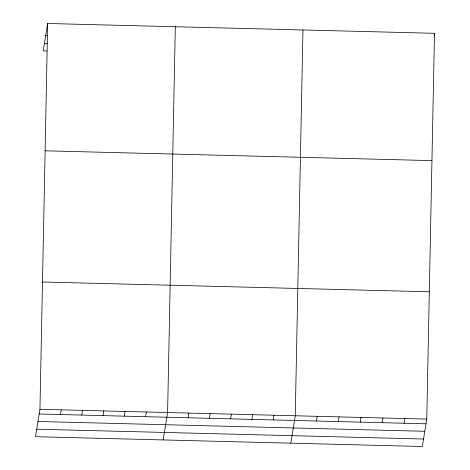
<?xml version="1.0" encoding="UTF-8"?>
<svg xmlns="http://www.w3.org/2000/svg" width="470" height="470" viewBox="0 0 470 470"><rect width="100%" height="100%" fill="white"/><g stroke="black" fill="none" stroke-linecap="round" stroke-linejoin="round"><path stroke-width="0.7" d="M39.944 409.299L47.664 23.5L434.491 33.3L426.772 419.099L422.336 446.5L35.508 436.701L39.944 409.299L426.772 419.099M175.316 26.731L167.602 412.537L163.161 439.932M302.968 29.968L295.254 415.768L290.812 443.169M47.664 23.5L43.228 50.901L46.894 50.989M60.46 414.54L61.223 409.84M81.739 415.081L82.497 410.38M103.012 415.615L103.776 410.921M124.286 416.156L125.049 411.456M145.565 416.696L146.323 411.996M188.112 417.771L188.875 413.077M209.391 418.312L210.149 413.612M230.664 418.852L231.428 414.152M251.944 419.393L252.701 414.693M273.217 419.927L273.975 415.233M316.41 421.026L317.174 416.326M338.329 421.578L339.093 416.878M360.255 422.136L361.013 417.436M434.057 35.984L434.491 33.3M382.175 422.689L382.933 417.989M404.094 423.247L404.852 418.547M45.69 35.691L47.887 35.744M44.439 43.41L47.376 43.481M45.114 150.817L431.942 160.617M42.494 281.988L429.322 291.788M39.186 414L426.014 423.799M37.97 421.49L424.798 431.29M36.725 429.21L423.552 439.009"/></g></svg>
